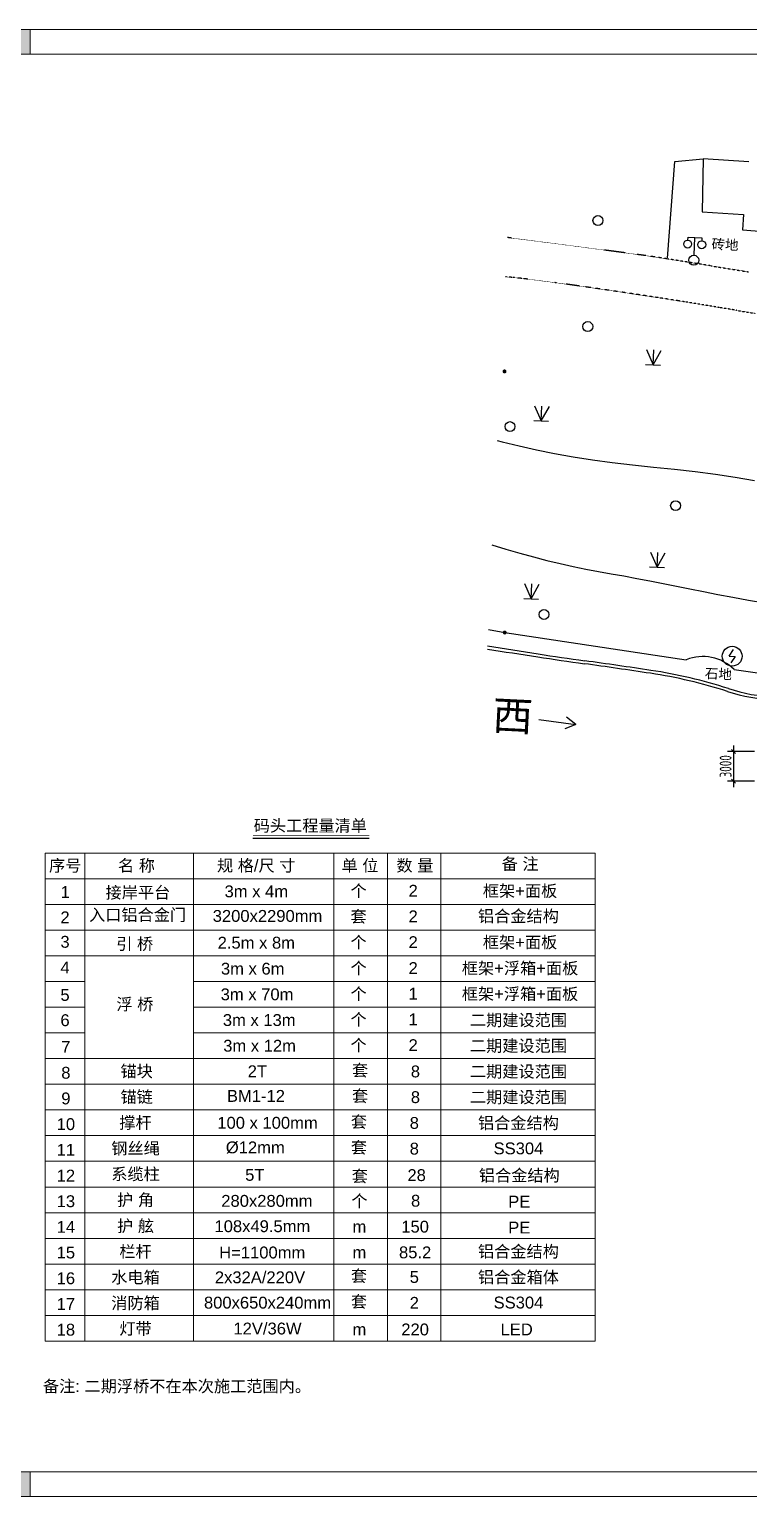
# Model space of a CAD drawing. Header units: millimetres. Extents: x 4 to 2106212, y -117026 to 198097.
# Drawn here: x 679499 to 752254, y 41709 to 190210 of the extents above; entities that cross this region are included whole.
import ezdxf
from ezdxf.enums import TextEntityAlignment as Align

# ---------------------------------------------------------------- set-up
doc = ezdxf.new("R2010")
doc.units = ezdxf.units.MM
doc.linetypes.add('X6', pattern=[2, 1, -1])
doc.layers.add('图框', color=7, linetype='Continuous', lineweight=13)
doc.layers.add('文本', color=3, linetype='Continuous', lineweight=13)
doc.layers.add('粗实线', color=7, linetype='Continuous')
doc.styles.add('Arial', font='arial.ttf')
doc.styles.add('hztxt', font='ros1.shx', dxfattribs={"width": 0.8, "bigfont": 'hztxt.shx'})
doc.styles.get("Standard").update_dxf_attribs({"font": 'arial.ttf'})
doc.styles.add('宋体', font='')
doc.styles.get('宋体').set_extended_font_data('SimSun')
doc.linetypes.add('10422', pattern='A,2,[150,AAA.SHX,S=1,R=0,X=0,Y=1],2,[177,AAA.SHX,S=1,R=0,X=0,Y=0.8],1e-09', length=4)
doc.linetypes.add('444', pattern='A,4.5,[145,AAA.SHX,S=1,R=0,X=0,Y=1],4.5,-0.5,[146,AAA.SHX,S=1,R=0,X=0,Y=0],-0.5', length=10)
doc.dimstyles.new('DIM-400', dxfattribs={"dimscale": 400, "dimtxt": 3, "dimasz": 1, "dimexe": 1.5, "dimexo": 1.5, "dimgap": 0.5, "dimtad": 1, "dimdec": 0, "dimzin": 0, "dimdsep": 46, "dimtxsty": 'hztxt', "dimblk": 'OBLIQUE', "dimcen": 0, "dimdle": 1.5, "dimclrd": 9, "dimclre": 9, "dimclrt": 6, "dimadec": 0, "dimazin": 0, "dimtfac": 1, "dimtdec": 0, "dimtix": 1, "dimtofl": 0, "dimtmove": 2, "dimatfit": 0, "dimfxl": 5, "dimtolj": 1, "dimtzin": 0, "dimarcsym": 0})

# ---------------------------------------------------------------- blocks, each defined once
blk = doc.blocks.new('_Oblique')
at = {"color": 0, "linetype": 'ByBlock', "lineweight": -2}
blk.add_line((-0.5, -0.5), (0.5, 0.5), dxfattribs=at)
blk = doc.blocks.new('*D27')
at = {"color": 9, "lineweight": -2, "transparency": 16777216}
for p, q in [((750725, 117723), (750725, 113523)), ((752844, 117123), (750125, 117123)), ((752844, 114123), (750125, 114123))]:
    blk.add_line(p, q, dxfattribs=at)
at = {"layer": 'Defpoints', "color": 0, "transparency": 16777216}
for p in [(753444, 117123), (750725, 114123), (753444, 114123)]:
    blk.add_point(p, dxfattribs=at)
at = {"color": 9, "lineweight": -2, "transparency": 16777216, "xscale": 400, "yscale": 400, "zscale": 400}
for p, rotation in [((750725, 117123), 90), ((750725, 114123), 270)]:
    blk.add_blockref('_Oblique', p, dxfattribs=dict(at, rotation=rotation))
at = {"color": 6, "transparency": 16777216, "insert": (749925, 115623), "char_height": 1200, "attachment_point": 5, "rotation": 90, "style": 'hztxt'}
blk.add_mtext('\\A1;3000', dxfattribs=at)
blk = doc.blocks.new('GW-TK')
at = {"layer": '图框', "linetype": 'Continuous', "lineweight": 0}
h = blk.add_hatch(color=256, dxfattribs=at)
h.dxf.hatch_style = 1
h.paths.add_polyline_path([(927183.55, 464715.01), (927183.55, 464705.01), (927188.55, 464705.01), (927188.55, 464710.01), (927193.56, 464710.01), (927193.56, 464715.01)])
h = blk.add_hatch(color=256, dxfattribs=at)
h.dxf.hatch_style = 1
h.paths.add_polyline_path([(927193.56, 464418.01), (927193.56, 464423.01), (927188.55, 464423.01), (927188.55, 464428.01), (927183.55, 464428.01), (927183.55, 464418.01)])
for points in [[(927188.55, 464705.01), (927188.55, 464710.01), (927193.56, 464710.01), (927193.56, 464715.01), (927183.55, 464715.01), (927183.55, 464705.01)], [(927188.55, 464428.01), (927188.55, 464423.01), (927193.56, 464423.01), (927193.56, 464418.01), (927183.55, 464418.01), (927183.55, 464428.01)]]:
    blk.add_lwpolyline(points, close=True, dxfattribs=at)
at = {"layer": '图框'}
for points in [[(927183.55, 464715.01), (927603.55, 464715.01), (927603.55, 464418.01), (927183.55, 464418.01)], [(927188.55, 464710.01), (927598.55, 464710.01), (927598.55, 464423.01), (927188.55, 464423.01)]]:
    blk.add_lwpolyline(points, close=True, dxfattribs=at)
blk = doc.blocks.new('jytkjyk')
at = {"layer": '粗实线', "color": 252}
for p, q in [((445039, 176730), (445786, 186511)), ((445786, 186511), (448652, 186798)), ((447102, 178562, 100000), (447117, 178862, 100000)), ((447117, 178862, 100000), (448515, 178790, 100000)), ((447727, 177028, 100000), (447816, 178826, 100000)), ((448515, 178790, 100000), (448501, 178491, 100000)), ((442904, 167479, 100000), (443579, 165944, 100000)), ((443579, 165944, 100000), (443653, 167442, 100000)), ((443579, 165944, 100000), (444402, 167405, 100000)), ((442830, 165981, 100000), (444328, 165907, 100000)), ((431594, 161803), (432269, 160267)), ((432269, 160267), (432343, 161766)), ((432269, 160267), (433092, 161728)), ((431520, 160304), (433018, 160230)), ((443314, 146989, 100000), (443988, 145454, 100000)), ((443988, 145454, 100000), (444063, 146952, 100000)), ((443988, 145454, 100000), (444812, 146915, 100000)), ((443239, 145491, 100000), (444738, 145417, 100000)), ((430580, 143800), (431255, 142264)), ((431255, 142264), (431329, 143763)), ((431255, 142264), (432078, 143726)), ((430506, 142302), (432004, 142227)), ((426927, 139166), (428579, 138846)), ((428579, 138846), (446941, 136090)), ((451777, 135104), (461524, 133688))]:
    blk.add_line(p, q, dxfattribs=at)
at = {"layer": '粗实线', "color": 252, "linetype": 'Continuous'}
for p, q in [((448652, 186798, 14779), (448548, 181419, 14779)), ((453274, 186493, 14779), (448652, 186798, 14779)), ((448548, 181419, 14779), (452733, 181145, 14779)), ((452733, 181145, 14779), (452625, 179587, 14779)), ((452625, 179587, 14779), (455635, 179375, 14779)), ((427827, 158290, 14000), (428330, 158150, 14000)), ((428330, 158150, 14000), (430036, 157728, 14000)), ((430036, 157728, 14000), (431800, 157335, 14000)), ((431800, 157335, 14000), (433624, 156971, 14000)), ((433624, 156971, 14000), (435507, 156637, 14000)), ((435507, 156637, 14000), (437450, 156333, 14000)), ((437450, 156333, 14000), (439451, 156058, 14000)), ((439451, 156058, 14000), (441512, 155813, 14000)), ((441512, 155813, 14000), (443633, 155597, 14000)), ((443633, 155597, 14000), (445760, 155382, 14000)), ((445760, 155382, 14000), (447844, 155139, 14000)), ((447844, 155139, 14000), (449885, 154870, 14000)), ((449885, 154870, 14000), (451881, 154573, 14000)), ((451881, 154573, 14000), (453834, 154248, 14000)), ((427259, 147708, 13000), (428688, 147278, 13000)), ((428688, 147278, 13000), (430094, 146875, 13000)), ((430094, 146875, 13000), (431478, 146500, 13000)), ((431478, 146500, 13000), (432841, 146152, 13000)), ((432841, 146152, 13000), (434181, 145831, 13000)), ((434181, 145831, 13000), (435499, 145537, 13000)), ((435499, 145537, 13000), (436796, 145272, 13000)), ((436796, 145272, 13000), (438070, 145033, 13000)), ((438070, 145033, 13000), (439342, 144804, 13000)), ((439342, 144804, 13000), (440629, 144568, 13000)), ((440629, 144568, 13000), (441933, 144325, 13000)), ((441933, 144325, 13000), (443253, 144074, 13000)), ((443253, 144074, 13000), (444590, 143815, 13000)), ((444590, 143815, 13000), (445942, 143549, 13000)), ((445942, 143549, 13000), (447311, 143276, 13000)), ((447311, 143276, 13000), (448696, 142995, 13000)), ((448696, 142995, 13000), (450128, 142710, 13000)), ((450128, 142710, 13000), (451638, 142424, 13000)), ((451638, 142424, 13000), (453227, 142138, 13000)), ((453227, 142138, 13000), (454894, 141852, 13000)), ((432045, 130045, 100000), (435762, 129545, 100000)), ((435762, 129545, 100000), (434652, 129089, 100000)), ((435762, 129545, 100000), (434812, 130278, 100000))]:
    blk.add_line(p, q, dxfattribs=at)
at = {"layer": '粗实线', "color": 252, "linetype": 'Continuous', "const_width": 200, "flags": 128}
for points, elevation in [([(428456, 165275, 1), (428656, 165266, 1)], 14560), ([(428479, 138851, 1), (428679, 138841, 1)], 12200)]:
    blk.add_lwpolyline(points, format="xyb", close=True, dxfattribs=dict(at, elevation=elevation))
at = {"layer": '粗实线', "color": 252}
for points in [[(451283, 136465), (451716, 137138)], [(451283, 136465), (451883, 136436)], [(451883, 136436), (451449, 135763)]]:
    blk.add_lwpolyline(points, dxfattribs=at)
for centre, radius in [((438006, 180545, 100000), 500), ((447083, 178163, 100000), 400), ((448507, 178091, 100000), 400), ((447703, 176529, 100000), 500), ((436984, 169814, 100000), 500), ((429107, 159692, 100000), 500), ((445861, 151689, 100000), 500), ((432549, 140671, 100000), 500), ((451583, 136451, 100000), 1000)]:
    blk.add_circle(centre, radius, dxfattribs=at)
at = {"layer": '粗实线', "color": 252, "linetype": 'X6'}
for centre, radius, start, end in [((384929, -180147), 361647, 82.69473, 83.02496), ((217404, -1486925), 1679119, 82.314927, 82.694732), ((424037, 44371), 133945, 80.97016, 82.31493), ((-87470, -3174312), 3393018, 80.894677, 80.97016), ((842365, 2627393), 2482727, 260.894677, 260.982919), ((421814, 101907), 73266, 84.04082, 84.64358), ((410696, -4600), 180351, 83.83183, 84.04082), ((421087, 91549), 83643, 83.52496, 83.83183), ((420382, 85332), 89899, 82.74971, 83.52496), ((403166, -49991), 226313, 82.26109, 82.74971), ((379683, -222792), 400703, 81.98332, 82.26109), ((361820, -349621), 528784, 81.74152, 81.98332), ((293278, -821859), 1005969, 81.519646, 81.741519), ((377651, -255976), 433831, 81.18179, 81.51965), ((288912, -827993), 1012691, 81.064818, 81.181787), ((431297, 77618), 95954, 80.68482, 81.06482), ((-3902912, -26345933), 26872613, 80.681653, 80.6848237), ((-7387537, -47582619), 48393288, 80.6792883, 80.6816522), ((-14097430, -88464826), 89822474, 80.67812311, 80.67928826), ((2810287, 14533095), 14553973, 260.6751079, 260.6823035)]:
    blk.add_arc(centre, radius, start, end, dxfattribs=at)
at = {"layer": '粗实线', "color": 252, "linetype": '10422'}
for centre, radius, start, end in [((898779, 3203502), 3102443, 261.250086, 261.3452), ((475969, 418492), 285523, 261.12551, 262.08081), ((357360, -434177), 575355, 81.407846, 82.080807), ((435954, 85982), 49293, 72.09433, 81.40785), ((456671, 150101), 18091, 252.09433, 267.49745)]:
    blk.add_arc(centre, radius, start, end, dxfattribs=at)
at = {"layer": '粗实线', "color": 252, "linetype": '444'}
for centre, radius, start, end in [((698903, 1841081), 1725174, 260.926534, 261.098861), ((475969, 418492), 285223, 261.12551, 262.08081), ((357360, -434177), 575655, 81.407846, 82.080808), ((435954, 85982), 49593, 72.09433, 81.40785), ((456671, 150101), 17791, 252.09433, 267.49745)]:
    blk.add_arc(centre, radius, start, end, dxfattribs=at)
at = {"layer": '粗实线', "color": 252}
blk.add_arc((448619, 131965), 4453, 44.82626, 112.13064, dxfattribs=at)
at = {"layer": '粗实线', "color": 252, "linetype": 'Continuous', "style": '宋体'}
blk.add_text('砖地', height=1000, rotation=357.16432, dxfattribs=at).set_placement((450864, 178116, 100000), align=Align.MIDDLE_CENTER)
for s, height, p in [('石地', 1000, (450194, 134682, 100000)), ('西', 3000, (429382, 130348, 100000))]:
    blk.add_text(s, height=height, rotation=357.16432, dxfattribs=at).set_placement(p, align=Align.MIDDLE)

msp = doc.modelspace()

# ---------------------------------------------------------------- linework, layer by layer
msp.add_lwpolyline([(702107.1163, 108369.147), (713882.8657, 108369.147)])
at = {"layer": '文本', "color": 7}
for p, q in [((685112.118, 106848.6926), (685112.118, 57447.7384)), ((696113.1021, 106848.6926), (696113.1021, 57447.7384)), ((710312.6808, 106848.6926), (710312.6808, 57447.7384)), ((715713.4453, 106848.6926), (715713.4453, 57447.7384)), ((721114.2098, 106848.6926), (721114.2098, 57447.7384)), ((736715.1335, 104247.7384), (681111.2022, 104247.7384)), ((736715.1335, 101647.7384), (681111.2022, 101647.7384)), ((736715.1335, 99047.7384), (681111.2022, 99047.7384)), ((685112.118, 96447.7384), (681111.2022, 96447.7384)), ((736715.1335, 96447.7384), (685112.118, 96447.7384)), ((685112.118, 93847.7384), (681111.2022, 93847.7384)), ((736715.1335, 93847.7384), (696113.1021, 93847.7384)), ((685112.118, 91247.7384), (681111.2022, 91247.7384)), ((736715.1335, 91247.7384), (696113.1021, 91247.7384)), ((685112.118, 88647.7384), (681111.2022, 88647.7384)), ((736715.1335, 88647.7384), (696113.1021, 88647.7384)), ((685112.118, 86047.7384), (681111.2022, 86047.7384)), ((736715.1335, 86047.7384), (685112.118, 86047.7384)), ((685112.118, 83447.7384), (681111.2022, 83447.7384)), ((736715.1335, 83447.7384), (685112.118, 83447.7384)), ((685112.118, 80847.7384), (681111.2022, 80847.7384)), ((736715.1335, 80848.2155), (685112.118, 80848.2155)), ((685112.118, 78248.2155), (681111.2022, 78248.2155)), ((736715.1335, 78248.2155), (685112.118, 78248.2155)), ((736715.1335, 75647.7384), (681111.2022, 75647.7384)), ((685112.118, 73047.7384), (681111.2022, 73047.7384)), ((736715.1335, 73047.7384), (685112.118, 73047.7384)), ((736715.1335, 70447.7384), (681111.2022, 70447.7384)), ((736715.1335, 67847.7384), (681111.2022, 67847.7384)), ((736715.1335, 65247.7384), (681111.2022, 65247.7384)), ((736715.1335, 62647.7384), (681111.2022, 62647.7384)), ((736715.1335, 60047.7384), (681111.2022, 60047.7384)), ((736715.1335, 57447.7384), (681111.2022, 57447.7384))]:
    msp.add_line(p, q, dxfattribs=at)
at = {"layer": '文本', "color": 7, "const_width": 87.48}
msp.add_lwpolyline([(702107.1163, 108609.147), (713882.8657, 108609.147)], dxfattribs=at)
at = {"layer": '文本', "color": 7}
msp.add_lwpolyline([(681111.2022, 57447.7384), (681111.2022, 106848.6926), (736715.1335, 106848.6926), (736715.1335, 57447.7384)], dxfattribs=at)

# ---------------------------------------------------------------- block references
at = {"xscale": 500, "yscale": 500, "zscale": 500}
msp.add_blockref('GW-TK', (-462917199.0978, -232167295.9435), dxfattribs=at)
msp.add_blockref('jytkjyk', (299003.6001, -9682.4465))

# ---------------------------------------------------------------- texts
at = {"layer": '文本', "color": 7}
msp.add_text('码头工程量清单', height=1200, dxfattribs=at).set_placement((702192.2311, 109620.2098), align=Align.MIDDLE_LEFT)
for s, p in [('序号', (683125.866, 105604.3203)), ('名 称', (690333.5551, 105604.3203)), ('规 格/尺 寸', (702446.8869, 105604.3203)), ('单 位', (712940.4984, 105604.3203)), ('数 量', (718500.807, 105604.3203)), ('备 注', (729145.1928, 105777.9236)), ('1', (683123.9257, 102900.3533)), ('接岸平台', (690480.3441, 102876.1803)), ('3m x 4m', (702455.6382, 102970.7172)), ('个', (712798.8474, 103038.6518)), ('2', (718321.0563, 103038.6518)), ('框架+面板', (729133.3714, 103038.6518)), ('3200x2290mm', (703588.7036, 100483.0805)), ('套', (712798.8474, 100445.4856)), ('2', (718321.0563, 100445.4856)), ('铝合金结构', (728970.658, 100492.438)), ('2', (683107.218, 100345.763)), ('3', (683107.218, 97863.9326)), ('引 桥', (690151.0006, 97676.1803)), ('2.5m x 8m', (702455.6382, 97770.7172)), ('个', (712798.8474, 97838.6518)), ('2', (718321.0563, 97838.6518)), ('框架+面板', (729133.3714, 97838.6518)), ('4', (683107.218, 95256.7566)), ('3m x 6m', (702090.7541, 95145.763)), ('个', (712798.8474, 95213.6976)), ('2', (718321.0563, 95213.6976)), ('框架+浮箱+面板', (729133.3714, 95213.6976)), ('5', (683107.218, 92477.5893)), ('浮 桥', (690168.9917, 91564.9212)), ('3m x 70m', (702529.1773, 92545.763)), ('个', (712798.8474, 92613.6976)), ('1', (718321.0563, 92613.6976)), ('框架+浮箱+面板', (729133.3714, 92613.6976)), ('6', (683107.218, 89929.742)), ('7', (683192.8937, 87235.36)), ('8', (683192.8937, 84610.4058)), ('9', (683192.8937, 82010.4058)), ('撑杆', (690238.1065, 79582.1568)), ('套', (712835.6967, 79666.9122)), ('铝合金结构', (728970.658, 79556.0746)), ('10', (683192.8937, 79410.4058)), ('100 x 100mm', (703588.7036, 79546.2401)), ('8', (718436.5061, 79533.273)), ('11', (683192.8937, 76810.4058)), ('钢丝绳', (690238.1065, 76982.6339)), ('套', (712835.6967, 77067.3894)), ('8', (718436.5061, 76933.7501)), ('SS304', (728970.658, 76956.0746)), ('12', (683192.8937, 74210.4058)), ('系缆柱', (690238.1065, 74381.6797)), ('5T', (702306.5367, 74270.0607)), ('套', (712921.3724, 74172.1172)), ('28', (718674.1818, 74252.0132)), ('铝合金结构', (729056.3337, 74252.0132)), ('13', (683192.8937, 71610.4058)), ('护 角', (690238.1065, 71756.7255)), ('280x280mm', (703524.6072, 71645.1065)), ('个', (712884.5231, 71658.0521)), ('8', (718568.0835, 71658.0521)), ('PE', (729056.3337, 71568.3621)), ('护 舷', (690238.1065, 69131.7712)), ('14', (683192.8937, 69010.4058)), ('108x49.5mm', (703070.5773, 69077.8895)), ('m', (712884.5231, 69033.0979)), ('150', (718517.4319, 69033.0979)), ('PE', (729056.3337, 68943.4079)), ('15', (683192.8937, 66410.4058)), ('栏杆', (690238.1065, 66531.7712)), ('H=1100mm', (703056.1344, 66420.1523)), ('85.2', (718517.4319, 66433.0979)), ('铝合金结构', (728970.658, 66555.5975)), ('m', (712884.5231, 66433.0979)), ('16', (683192.8937, 63810.4058)), ('水电箱', (690238.1065, 63931.7712)), ('2x32A/220V', (702828.2202, 63931.7712)), ('套', (712835.6967, 64066.9122)), ('5', (718436.5061, 63933.273)), ('铝合金箱体', (728970.658, 63956.0746)), ('17', (683192.8937, 61210.4058)), ('消防箱', (690238.1065, 61331.7712)), ('800x650x240mm', (703588.7036, 61346.2401)), ('套', (712835.6967, 61466.9122)), ('2', (718436.5061, 61333.273)), ('SS304', (728970.658, 61355.5975)), ('灯带', (690238.1065, 58731.7712)), ('18', (683192.8937, 58610.4058)), ('12V/36W', (703588.7036, 58746.2401)), ('m', (712884.5231, 58633.0979)), ('220', (718517.4319, 58633.0979)), ('LED', (728791.0223, 58633.0979))]:
    msp.add_text(s, height=1200, dxfattribs=at).set_placement(p, align=Align.MIDDLE)
at = {"layer": '文本', "color": 1}
for s, p in [('个', (712798.8474, 90013.6976)), ('1', (718321.0563, 90013.6976)), ('二期建设范围', (728970.658, 89955.5975)), ('3m x 13m', (702748.3956, 89945.763)), ('3m x 12m', (702784.9342, 87345.763)), ('个', (712798.8474, 87413.6976)), ('2', (718321.0563, 87413.6976)), ('二期建设范围', (728970.658, 87355.5975)), ('锚块', (690351.9, 84793.6232)), ('套', (712949.4902, 84877.9015)), ('8', (718550.2996, 84744.2623)), ('二期建设范围', (728970.658, 84755.5975)), ('锚链', (690351.9, 82193.6232)), ('套', (712949.4902, 82277.9015)), ('8', (718550.2996, 82144.2623)), ('二期建设范围', (728970.658, 82155.5975))]:
    msp.add_text(s, height=1200, dxfattribs=at).set_placement(p, align=Align.MIDDLE)
at = {"layer": '文本', "color": 7, "char_height": 1200, "attachment_point": 1}
for s, width, gutter_width, insert in [('{\\fSimSun|b0|i0|c134|p2;入口铝合金门}', 12100.706199, 12.5, (685534.4716, 101191.6402)), ('%%C12mm', 775.440407, 10, (699371.637, 77656.3098))]:
    msp.add_mtext_dynamic_manual_height_columns(s, width=width, gutter_width=gutter_width, heights=[0], dxfattribs=dict(at, insert=insert))
at = {"layer": '文本', "color": 1, "char_height": 1200, "attachment_point": 1}
for s, insert in [('2T', (701583.1928, 85360.2158)), ('BM1-12', (699485.4305, 82866.822))]:
    msp.add_mtext_dynamic_manual_height_columns(s, width=775.440407, gutter_width=10, heights=[0], dxfattribs=dict(at, insert=insert))
at = {"layer": '文本', "color": 7, "insert": (680871.1657, 53487.5012), "char_height": 1200, "width": 40682.950141, "attachment_point": 1, "style": 'Arial'}
msp.add_mtext('{\\fSimSun|b0|i0|c134|p2;备注}: {\\fSimSun|b0|i0|c134|p2;二期浮桥不在本次施工范围内。^J\\P\\P }', dxfattribs=at)

# ---------------------------------------------------------------- dimensions: what is measured, and where the dimension line sits
dim = msp.add_linear_dim(base=(750724.6204, 114122.564), p1=(753444.0597, 117122.564), p2=(753444.0597, 114122.564), angle=89.9999997, dimstyle='DIM-400')
dim.commit()
dim.dimension.update_dxf_attribs({"geometry": '*D27', "text_midpoint": (749924.6204, 115622.564)})

doc.saveas('drawing.dxf')
